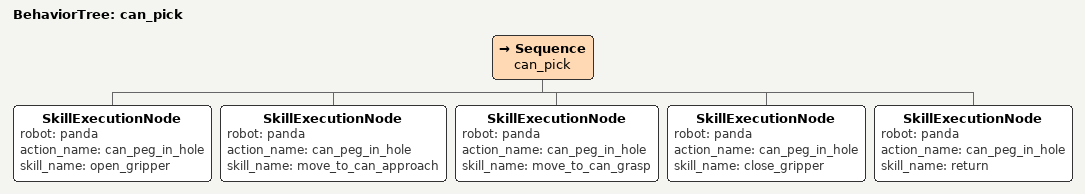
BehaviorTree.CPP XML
<?xml version="1.0"?>
<root BTCPP_format="4">
  <BehaviorTree ID="can_pick">
    <Sequence name="can_pick">
      <SkillExecutionNode robot="panda" action_name="can_peg_in_hole" skill_name="open_gripper"/>
      <SkillExecutionNode robot="panda" action_name="can_peg_in_hole" skill_name="move_to_can_approach"/>
      <SkillExecutionNode robot="panda" action_name="can_peg_in_hole" skill_name="move_to_can_grasp"/>
      <SkillExecutionNode robot="panda" action_name="can_peg_in_hole" skill_name="close_gripper"/>
      <SkillExecutionNode robot="panda" action_name="can_peg_in_hole" skill_name="return"/>
    </Sequence>
  </BehaviorTree>
</root>
